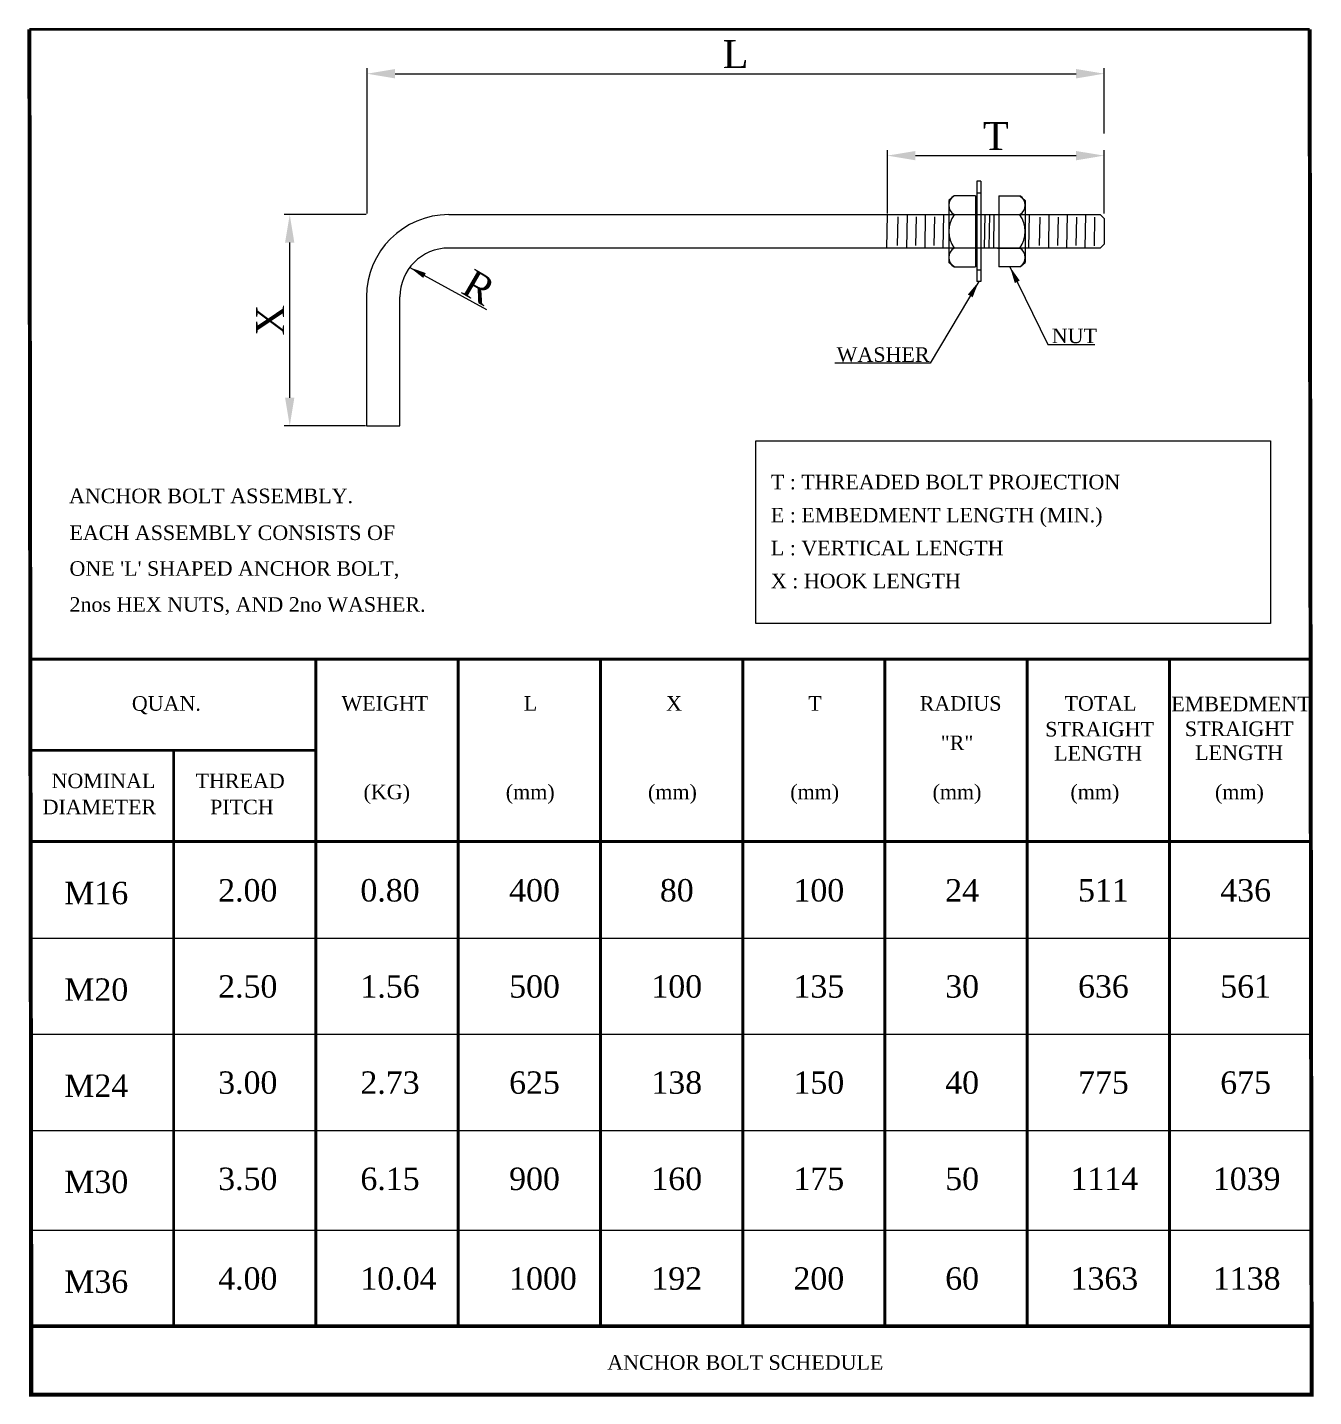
# Model space of a CAD drawing. Header units: millimetres. Extents: x 0 to 13151789, y -1482478 to 0.
# Drawn here: x 12759995 to 12761143, y -1278461 to -1277238 of the extents above; entities that cross this region are included whole.
import ezdxf
from ezdxf.enums import TextEntityAlignment as Align

# ---------------------------------------------------------------- set-up
doc = ezdxf.new("R2010")
doc.units = ezdxf.units.MM
doc.header["$LTSCALE"] = 0.4
doc.header["$MEASUREMENT"] = 0
doc.header["$PDMODE"] = 66
doc.layers.get('0').update_dxf_attribs({"lineweight": 0})
doc.layers.get('Defpoints').update_dxf_attribs({"lineweight": 0})
for name, color, linetype, lineweight in [('Dimensions', 50, 'Continuous', 0), ('MISCEL', 7, 'Continuous', 0), ('TEXT', 7, 'Continuous', 0), ('Text Small', 7, 'Continuous', 0)]:
    doc.layers.add(name, color=color, linetype=linetype, lineweight=lineweight)
doc.styles.get("Standard").update_dxf_attribs({"font": ''})
doc.styles.add('TNROMAN', font='times.ttf')
doc.styles.get('Standard').set_extended_font_data('JasmineUPC')
doc.dimstyles.new('Standard-200', dxfattribs={"dimtxt": 200, "dimasz": 200, "dimexe": 75, "dimexo": 25, "dimgap": 100, "dimtad": 1, "dimdec": 0, "dimzin": 0, "dimdsep": 46, "dimtxsty": 'Standard', "dimcen": 0.09, "dimclrd": 256, "dimclrt": 256, "dimadec": 0, "dimazin": 0, "dimtfac": 1, "dimtdec": 0, "dimtmove": 0, "dimatfit": 3, "dimfxl": 1, "dimtolj": 1, "dimtzin": 0, "dimlwd": 9, "dimlwe": 9, "dimarcsym": 0})
doc.dimstyles.new('Standard-225', dxfattribs={"dimtxt": 300, "dimasz": 200, "dimexe": 125, "dimexo": 350, "dimgap": 150, "dimtad": 1, "dimdec": 0, "dimzin": 0, "dimdsep": 46, "dimtxsty": 'Standard', "dimcen": 0.09, "dimclrd": 256, "dimclrt": 256, "dimadec": 0, "dimazin": 0, "dimtfac": 1, "dimtdec": 0, "dimtmove": 1, "dimatfit": 3, "dimfxl": 1, "dimtolj": 1, "dimtzin": 0, "dimlwd": 9, "dimlwe": 9, "dimarcsym": 0})

# ---------------------------------------------------------------- blocks, each defined once
blk = doc.blocks.new('*D226')
at = {"layer": 'Defpoints', "color": 0, "lineweight": 0, "transparency": 16777216}
for p in [(12760956.2, -1277279.8), (12760956.2, -1277334.3), (12760298.1, -1277405.6)]:
    blk.add_point(p, dxfattribs=at)
at = {"layer": 'Dimensions', "color": 0, "lineweight": 9, "transparency": 16777216}
for p, q in [((12760298.1, -1277404.6), (12760298.1, -1277274.8)), ((12760956.2, -1277333.3), (12760956.2, -1277274.8))]:
    blk.add_line(p, q, dxfattribs=at)
at = {"layer": 'Dimensions', "lineweight": 9, "transparency": 16777216}
blk.add_line((12760323.1, -1277279.8), (12760931.2, -1277279.8), dxfattribs=at)
at = {"layer": 'Dimensions', "lineweight": 0, "transparency": 16777216}
for points in [[(12760323.1, -1277275.6), (12760323.1, -1277284), (12760298.1, -1277279.8)], [(12760931.2, -1277275.6), (12760931.2, -1277284), (12760956.2, -1277279.8)]]:
    blk.add_solid(points, dxfattribs=at)
at = {"layer": 'Dimensions', "lineweight": 0, "transparency": 16777216, "insert": (12760627.1, -1277262.3), "char_height": 25, "attachment_point": 5, "style": 'TNROMAN'}
blk.add_mtext('\\A1;L', dxfattribs=at)
blk = doc.blocks.new('*D227')
at = {"layer": 'Defpoints', "color": 0, "lineweight": 0, "transparency": 16777216}
for p in [(12760956.2, -1277352.9), (12760762.7, -1277405.5), (12760956.2, -1277405.5)]:
    blk.add_point(p, dxfattribs=at)
at = {"layer": 'Dimensions', "color": 0, "lineweight": 9, "transparency": 16777216}
for p, q in [((12760762.7, -1277404.5), (12760762.7, -1277347.9)), ((12760956.2, -1277404.5), (12760956.2, -1277347.9))]:
    blk.add_line(p, q, dxfattribs=at)
at = {"layer": 'Dimensions', "lineweight": 9, "transparency": 16777216}
blk.add_line((12760787.7, -1277352.9), (12760931.2, -1277352.9), dxfattribs=at)
at = {"layer": 'Dimensions', "lineweight": 0, "transparency": 16777216}
for points in [[(12760787.7, -1277348.8), (12760787.7, -1277357.1), (12760762.7, -1277352.9)], [(12760931.2, -1277348.8), (12760931.2, -1277357.1), (12760956.2, -1277352.9)]]:
    blk.add_solid(points, dxfattribs=at)
at = {"layer": 'Dimensions', "lineweight": 0, "transparency": 16777216, "insert": (12760859.5, -1277335.4), "char_height": 25, "attachment_point": 5, "style": 'TNROMAN'}
blk.add_mtext('\\A1;T', dxfattribs=at)
blk = doc.blocks.new('*D228')
at = {"layer": 'Defpoints', "color": 0, "lineweight": 0, "transparency": 16777216}
for p in [(12760229, -1277405.6), (12760298.1, -1277405.6), (12760297.6, -1277594)]:
    blk.add_point(p, dxfattribs=at)
at = {"layer": 'Dimensions', "color": 0, "lineweight": 9, "transparency": 16777216}
for p, q in [((12760297.1, -1277405.6), (12760224, -1277405.6)), ((12760296.6, -1277594), (12760224, -1277594))]:
    blk.add_line(p, q, dxfattribs=at)
at = {"layer": 'Dimensions', "lineweight": 9, "transparency": 16777216}
blk.add_line((12760229, -1277569), (12760229, -1277430.6), dxfattribs=at)
at = {"layer": 'Dimensions', "lineweight": 0, "transparency": 16777216}
for points in [[(12760224.8, -1277430.6), (12760233.1, -1277430.6), (12760229, -1277405.6)], [(12760224.8, -1277569), (12760233.1, -1277569), (12760229, -1277594)]]:
    blk.add_solid(points, dxfattribs=at)
at = {"layer": 'Dimensions', "lineweight": 0, "transparency": 16777216, "insert": (12760211.5, -1277499.8), "char_height": 25, "attachment_point": 5, "rotation": 90, "style": 'TNROMAN'}
blk.add_mtext('\\A1;X', dxfattribs=at)

msp = doc.modelspace()

# ---------------------------------------------------------------- linework, layer by layer
at = {"lineweight": 0, "const_width": 2.13}
msp.add_lwpolyline([(12759996.5, -1277240.2), (12761139.7, -1277240.2)], dxfattribs=at)
at = {"layer": 'MISCEL', "lineweight": 0}
for p, q in [((12760842.4, -1277375.8), (12760842.4, -1277465.2)), ((12760846.1, -1277375.8), (12760842.4, -1277375.8)), ((12760846.1, -1277375.8), (12760846.1, -1277465.2)), ((12760822.4, -1277388.8), (12760817.5, -1277392.9)), ((12760841.2, -1277388.8), (12760822.4, -1277388.8)), ((12760841.2, -1277388.8), (12760841.2, -1277452.1)), ((12760842.4, -1277386.2), (12760846.1, -1277386.2)), ((12760862.1, -1277388.8), (12760862.1, -1277452.1)), ((12760862.1, -1277388.8), (12760880.9, -1277388.8)), ((12760880.9, -1277388.8), (12760885.8, -1277392.9)), ((12760817.5, -1277392.9), (12760817.5, -1277448.3)), ((12760885.8, -1277392.9), (12760885.8, -1277448.3)), ((12760370.9, -1277405.6), (12760952.7, -1277405.6)), ((12760762.2, -1277435.4), (12760762.7, -1277405.6)), ((12760771.8, -1277433.1), (12760772.3, -1277407.5)), ((12760779.9, -1277435.4), (12760780.5, -1277405.6)), ((12760788.2, -1277433.1), (12760788.6, -1277407.5)), ((12760796.3, -1277435.4), (12760796.8, -1277405.6)), ((12760804.5, -1277433.1), (12760804.9, -1277407.5)), ((12760812.6, -1277435.4), (12760813.1, -1277405.6)), ((12760849.4, -1277435.4), (12760849.9, -1277405.6)), ((12760853.5, -1277435.3), (12760854, -1277405.5)), ((12760857.6, -1277435.4), (12760858.1, -1277405.6)), ((12760889, -1277435.4), (12760889.5, -1277405.6)), ((12760898.6, -1277433.2), (12760899, -1277407.7)), ((12760906.7, -1277435.4), (12760907.2, -1277405.6)), ((12760914.9, -1277433.2), (12760915.4, -1277407.7)), ((12760923, -1277435.4), (12760923.6, -1277405.6)), ((12760931.3, -1277433.2), (12760931.7, -1277407.7)), ((12760939.4, -1277435.4), (12760939.9, -1277405.6)), ((12760947.6, -1277433.5), (12760948, -1277407.9)), ((12760952.7, -1277405.6), (12760956.2, -1277409.1)), ((12760956.2, -1277409.1), (12760956.2, -1277431.8)), ((12760952.7, -1277435.4), (12760370.9, -1277435.4)), ((12760860.9, -1277435.4), (12760880.9, -1277435.4)), ((12760956.2, -1277431.8), (12760952.7, -1277435.4)), ((12760822.4, -1277452.1), (12760817.5, -1277448.3)), ((12760880.9, -1277452.1), (12760885.8, -1277448.3)), ((12760822.4, -1277452.1), (12760841.2, -1277452.1)), ((12760842.4, -1277454.8), (12760846.1, -1277454.8)), ((12760880.9, -1277452.1), (12760862.1, -1277452.1)), ((12760846.1, -1277465.2), (12760842.4, -1277465.2)), ((12760297.6, -1277479), (12760297.6, -1277594)), ((12760327.4, -1277478.9), (12760327.4, -1277479)), ((12760327.4, -1277594), (12760327.4, -1277479)), ((12760297.6, -1277594), (12760327.4, -1277594))]:
    msp.add_line(p, q, dxfattribs=at)
for centre, radius, start, end in [((12760827.2, -1277397.2), 9.69, 120.159, 239.841), ((12760876.1, -1277397.2), 9.69, 300.159, 59.841), ((12760370.9, -1277479), 73.4, 90, 180), ((12760843, -1277420.5), 25.4, 144.1244, 215.8756), ((12760860.3, -1277420.5), 25.4, 324.1244, 35.8756), ((12760370.9, -1277479), 43.6, 90, 180), ((12760827.2, -1277443.8), 9.69, 120.159, 239.841), ((12760876.1, -1277443.8), 9.69, 300.159, 59.841)]:
    msp.add_arc(centre, radius, start, end, dxfattribs=at)
at = {"layer": 'TEXT', "lineweight": 0}
for p, q in [((12759998.3, -1278051.3), (12761141.5, -1278051.3)), ((12759998.3, -1278137.1), (12761141.5, -1278137.1)), ((12759998.3, -1278223), (12761141.5, -1278223)), ((12759998.3, -1278312), (12761141.5, -1278312))]:
    msp.add_line(p, q, dxfattribs=at)
for points, const_width in [([(12759996.5, -1277240.2), (12759998.3, -1278458.8), (12761141.5, -1278458.8), (12761139.7, -1277240.2)], 3.55), ([(12759998.3, -1277802.4), (12761141.5, -1277802.4)], 2.57), ([(12759998.3, -1277883.8), (12760252.3, -1277883.8)], 2.57), ([(12759998.3, -1277965.1), (12761141.5, -1277965.1)], 2.57), ([(12759998.3, -1278397.8), (12761141.5, -1278397.8)], 3.41), ([(12759998.3, -1278397.8), (12761141.5, -1278397.8)], 1.41)]:
    msp.add_lwpolyline(points, dxfattribs=dict(at, const_width=const_width))
msp.add_lwpolyline([(12759996.5, -1277240.2), (12759996.5, -1278460.6)], dxfattribs=at)
msp.add_lwpolyline([(12760645.1, -1277607.4), (12761104.9, -1277607.4), (12761104.9, -1277770.6), (12760645.1, -1277770.6)], close=True, dxfattribs=at)
for points in [[(12760252.3, -1278397.8, 2.57, 2.57, 0), (12760252.3, -1277802.4, 0, 0, 0)], [(12760379.3, -1278397.8, 2.57, 2.57, 0), (12760379.3, -1277802.4, 0, 0, 0)], [(12760506.4, -1278397.8, 2.57, 2.57, 0), (12760506.4, -1277802.4, 0, 0, 0)], [(12760633.5, -1278397.8, 2.57, 2.57, 0), (12760633.5, -1277802.4, 0, 0, 0)], [(12760760.4, -1278397.8, 2.57, 2.57, 0), (12760760.4, -1277802.4, 0, 0, 0)], [(12760887.5, -1278397.8, 2.57, 2.57, 0), (12760887.5, -1277802.4, 0, 0, 0)], [(12761014.5, -1278397.8, 2.57, 2.57, 0), (12761014.5, -1277802.4, 0, 0, 0)], [(12760125.3, -1278397.8, 2.57, 2.57, 0), (12760125.3, -1277883.8, 0, 0, 0)]]:
    msp.add_lwpolyline(points, format="xyseb", dxfattribs=at)

# ---------------------------------------------------------------- texts
at = {"layer": 'Dimensions', "lineweight": 0, "insert": (12760393.2, -1277453.3), "char_height": 25, "width": 27.65, "attachment_point": 1, "rotation": 329.9073, "style": 'TNROMAN'}
msp.add_mtext('\\A1;{\\C5;R}', dxfattribs=at)
at = {"layer": 'TEXT', "lineweight": 0, "style": 'TNROMAN'}
for s, height, p in [('T : THREADED BOLT PROJECTION', 13, (12760658.6, -1277650.8)), ('E : EMBEDMENT LENGTH (MIN.)', 13, (12760658.6, -1277680.3)), ('L : VERTICAL LENGTH', 13, (12760658.6, -1277709.7)), ('X : HOOK LENGTH', 13, (12760658.6, -1277739.1)), ('QUAN.', 13, (12760088, -1277848.4)), ('WEIGHT', 13, (12760275.2, -1277848.4)), ('L', 13, (12760438, -1277848.4)), ('X', 13, (12760565, -1277848.4)), ('T', 13, (12760692, -1277848.4)), ('RADIUS', 13, (12760791.5, -1277848.4)), ('TOTAL', 13, (12760920.8, -1277848.4)), ('EMBEDMENT', 13, (12761016.2, -1277848.9)), ('STRAIGHT', 13, (12760903.6, -1277871.4)), ('STRAIGHT', 13, (12761028.3, -1277871)), ('"R"', 13, (12760810.3, -1277883.6)), ('LENGTH', 13, (12760911.6, -1277892.9)), ('LENGTH', 13, (12761037.5, -1277892.4)), ('NOMINAL', 13, (12760016.3, -1277917.5)), ('THREAD', 13, (12760144.9, -1277917.5)), ('(KG)', 13, (12760294.9, -1277927.4)), ('(mm)', 13, (12760421.9, -1277927.4)), ('(mm)', 13, (12760548.9, -1277927.4)), ('(mm)', 13, (12760675.9, -1277927.4)), ('(mm)', 13, (12760803, -1277927.4)), ('(mm)', 13, (12760926.1, -1277927.4)), ('(mm)', 13, (12761055.2, -1277927.4)), ('DIAMETER', 13, (12760008.3, -1277940.8)), ('PITCH', 13, (12760157.9, -1277940.8)), ('2.00', 20, (12760165.1, -1278018.7)), ('0.80', 20, (12760292.1, -1278018.7)), ('400', 20, (12760424.9, -1278018.7)), ('80', 20, (12760559.5, -1278018.7)), ('100', 20, (12760678.8, -1278018.7)), ('24', 20, (12760814.3, -1278018.7)), ('511', 20, (12760932.9, -1278018.7)), ('436', 20, (12761059.9, -1278018.7)), ('M16', 20, (12760027.7, -1278021.1)), ('2.50', 20, (12760165.1, -1278104.5)), ('1.56', 20, (12760292.1, -1278104.5)), ('500', 20, (12760424.9, -1278104.5)), ('100', 20, (12760551.9, -1278104.5)), ('135', 20, (12760678.8, -1278104.5)), ('30', 20, (12760814.3, -1278104.5)), ('636', 20, (12760932.9, -1278104.5)), ('561', 20, (12761059.9, -1278104.5)), ('M20', 20, (12760027.7, -1278107.3)), ('3.00', 20, (12760165.1, -1278190.3)), ('2.73', 20, (12760292.1, -1278190.3)), ('625', 20, (12760424.9, -1278190.3)), ('138', 20, (12760551.9, -1278190.3)), ('150', 20, (12760678.8, -1278190.3)), ('40', 20, (12760814.3, -1278190.3)), ('775', 20, (12760932.9, -1278190.3)), ('675', 20, (12761059.9, -1278190.3)), ('M24', 20, (12760027.7, -1278193.1)), ('3.50', 20, (12760165.1, -1278276.2)), ('6.15', 20, (12760292.1, -1278276.2)), ('900', 20, (12760424.9, -1278276.2)), ('160', 20, (12760551.9, -1278276.2)), ('175', 20, (12760678.8, -1278276.2)), ('50', 20, (12760814.3, -1278276.2)), ('1114', 20, (12760926.2, -1278276.2)), ('1039', 20, (12761053.3, -1278276.2)), ('M30', 20, (12760027.7, -1278278.9)), ('M36', 20, (12760027.7, -1278368)), ('4.00', 20, (12760165.1, -1278365.2)), ('10.04', 20, (12760292.1, -1278365.2)), ('1000', 20, (12760424.9, -1278365.2)), ('192', 20, (12760551.9, -1278365.2)), ('200', 20, (12760678.8, -1278365.2)), ('60', 20, (12760814.3, -1278365.2)), ('1363', 20, (12760926.2, -1278365.2)), ('1138', 20, (12761053.3, -1278365.2))]:
    msp.add_text(s, height=height, dxfattribs=at).set_placement(p)
for s, p in [('ANCHOR BOLT ASSEMBLY.', (12760158.7, -1277656.7)), ('ANCHOR BOLT SCHEDULE', (12760635.8, -1278430.2))]:
    msp.add_text(s, height=13, dxfattribs=at).set_placement(p, align=Align.MIDDLE)
at = {"layer": 'TEXT', "lineweight": 0, "char_height": 13, "attachment_point": 7, "style": 'TNROMAN'}
for s, insert in [('NUT', (12760909.4, -1277520.5)), ('WASHER', (12760717.4, -1277537.3)), ('EACH ASSEMBLY CONSISTS OF', (12760032.3, -1277696.2)), ("ONE 'L' SHAPED ANCHOR BOLT, ", (12760032.3, -1277731)), ('2nos HEX NUTS, AND 2no WASHER.', (12760032.3, -1277763.1))]:
    msp.add_mtext(s, dxfattribs=dict(at, insert=insert))

# ---------------------------------------------------------------- dimensions: what is measured, and where the dimension line sits
at = {"layer": 'Dimensions', "lineweight": 0}
for base, p1, p2, text, picture, middle in [((12760956.2, -1277279.8), (12760298.1, -1277405.6), (12760956.2, -1277334.3), 'L', '*D226', (12760627.1, -1277262.3)), ((12760956.2, -1277352.9), (12760762.7, -1277405.5), (12760956.2, -1277405.5), 'T', '*D227', (12760859.5, -1277335.4))]:
    dim = msp.add_linear_dim(base=base, p1=p1, p2=p2, text=text, dimstyle='Standard-225', override={"dimtxt": 25, "dimasz": 25, "dimexe": 5, "dimexo": 1, "dimgap": 5, "dimtxsty": 'TNROMAN'}, dxfattribs=at)
    dim.commit()
    dim.dimension.update_dxf_attribs({"geometry": picture, "text_midpoint": middle})
dim = msp.add_linear_dim(base=(12760229, -1277405.6), p1=(12760297.6, -1277594), p2=(12760298.1, -1277405.6), angle=90, text='X', dimstyle='Standard-225', override={"dimtxt": 25, "dimasz": 25, "dimexe": 5, "dimexo": 1, "dimgap": 5, "dimtxsty": 'TNROMAN'}, dxfattribs=at)
dim.commit()
dim.dimension.update_dxf_attribs({"geometry": '*D228', "text_midpoint": (12760211.5, -1277499.8)})

# ---------------------------------------------------------------- leaders
at = {"layer": 'Text Small', "lineweight": 0}
for points in [[(12760336.2, -1277452.7), (12760404.7, -1277490.4)], [(12760872.1, -1277452.1), (12760905.9, -1277521.6), (12760947.8, -1277521.6)], [(12760844.3, -1277465.2), (12760800.9, -1277538.3), (12760715.7, -1277538.3)]]:
    msp.add_leader(points, dimstyle='Standard-200', override={"dimasz": 15, "dimtad": 0}, dxfattribs=at)

doc.saveas('drawing.dxf')
